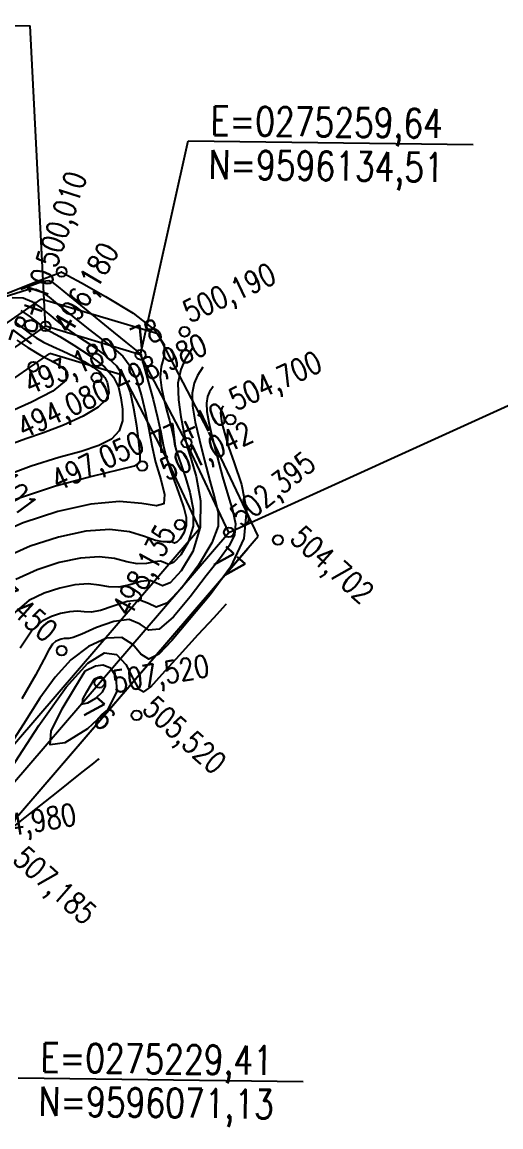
# Model space of a CAD drawing. Header units: millimetres. Extents: x 276147 to 291056, y 9594849 to 9609891.
# Drawn here: x 283532.8 to 283581.1, y 9603710.6 to 9603822 of the extents above; entities that cross this region are included whole.
import ezdxf
from ezdxf.enums import TextEntityAlignment as Align

# ---------------------------------------------------------------- set-up
doc = ezdxf.new("R2010")
doc.units = ezdxf.units.MM
doc.header["$LTSCALE"] = 10
doc.linetypes.add('CONTINUO', pattern=[0])
for name, color, linetype in [('Curvas mestras', 30, 'Continuous'), ('Curvas simples', 9, 'Continuous'), ('LINHA02', 8, 'Continuous'), ('TEXTO-PAPEL', 7, 'Continuous'), ('TEXTO02', 3, 'Continuous'), ('Top_malha_coord', 8, 'Continuous')]:
    doc.layers.add(name, color=color, linetype=linetype)
doc.styles.add('ROMANS', font='romans.shx', dxfattribs={"width": 0.8, "height": 4})

# ---------------------------------------------------------------- blocks, each defined once
blk = doc.blocks.new('Curvas')
at = {"layer": 'Curvas mestras', "linetype": 'CONTINUO'}
for points in [[(275243.489222, 9596139.656476, 500), (275249.251283, 9596141.910563, 500), (275251.376045, 9596142.741085, 500), (275251.682124, 9596142.859307, 500), (275251.685492, 9596142.857638, 500), (275251.691519, 9596142.85307, 500), (275251.702929, 9596142.84374, 500), (275251.792746, 9596142.789846, 500), (275252.315207, 9596142.499835, 500), (275253.694847, 9596141.744218, 500), (275256.129451, 9596140.390137, 500), (275258.909798, 9596138.691273, 500), (275261.099912, 9596136.997937, 500), (275262.021856, 9596135.581695, 500), (275262.029843, 9596134.399119, 500), (275261.736122, 9596133.328033, 500), (275261.635558, 9596132.265475, 500), (275261.753467, 9596131.185346, 500), (275261.997778, 9596130.080764, 500), (275262.284962, 9596128.959486, 500), (275262.565649, 9596127.887842, 500), (275262.799009, 9596126.946803, 500), (275262.960447, 9596126.18742, 500), (275263.090306, 9596125.541068, 500), (275263.245166, 9596124.909199, 500), (275263.472635, 9596124.194034, 500), (275263.784445, 9596123.300861, 500), (275264.183362, 9596122.135734, 500), (275264.635827, 9596120.647666, 500), (275264.963009, 9596118.957508, 500), (275264.949754, 9596117.22907, 500), (275264.464654, 9596115.630156, 500), (275263.711275, 9596114.344546, 500), (275262.976927, 9596113.560014, 500), (275262.471274, 9596113.376422, 500), (275262.093384, 9596113.541988, 500), (275261.664679, 9596113.717017, 500), (275261.044242, 9596113.655794, 500), (275260.241789, 9596113.488518, 500), (275259.304696, 9596113.439366, 500), (275258.255075, 9596113.655273, 500), (275257.013985, 9596113.974198, 500), (275255.477222, 9596114.156858, 500), (275253.584729, 9596114.013973, 500), (275251.453035, 9596113.556263, 500), (275249.24282, 9596112.844455, 500), (275247.081349, 9596111.866339, 500)], [(275246.992021, 9596137.83763, 495), (275247.768967, 9596137.22678, 495), (275248.447537, 9596136.686629, 495), (275249.116953, 9596136.214268, 495), (275249.877286, 9596135.774996, 495), (275250.799528, 9596135.336725, 495), (275251.838367, 9596134.877819, 495), (275252.919415, 9596134.379258, 495), (275253.965671, 9596133.831771, 495), (275254.889684, 9596133.265108, 495), (275255.601393, 9596132.718771, 495), (275256.041689, 9596132.218701, 495), (275256.275272, 9596131.736588, 495), (275256.397797, 9596131.230564, 495), (275256.443202, 9596130.661497, 495), (275256.198564, 9596130.001212, 495), (275255.389244, 9596129.224273, 495), (275253.853944, 9596128.331414, 495), (275251.884726, 9596127.428048, 495), (275249.886995, 9596126.645756, 495), (275248.107924, 9596126.035405, 495), (275246.161774, 9596125.324985, 495)], [(275246.604332, 9596092.86251, 505), (275249.391154, 9596097.154836, 505), (275252.141575, 9596100.995965, 505), (275254.347273, 9596103.432923, 505), (275256.006562, 9596104.461723, 505), (275257.244417, 9596104.315627, 505), (275258.177558, 9596103.290224, 505), (275258.889685, 9596101.930415, 505), (275259.456248, 9596100.843428, 505), (275259.982698, 9596100.526201, 505), (275260.694508, 9596101.0345, 505), (275261.847156, 9596102.313802, 505), (275263.568507, 9596104.228471, 505), (275265.475991, 9596106.318421, 505), (275267.059425, 9596108.042453, 505), (275267.940003, 9596108.999964, 505), (275268.264426, 9596109.352732, 505), (275268.310773, 9596109.403127, 505)]]:
    blk.add_polyline3d(points, dxfattribs=at)
at = {"layer": 'Curvas simples', "linetype": 'CONTINUO'}
for points in [[(275245.918761, 9596140.343836, 498), (275248.261324, 9596141.09813, 498), (275249.107004, 9596141.12064, 498), (275249.716401, 9596140.840545, 498), (275250.45577, 9596140.309432, 498), (275251.467778, 9596139.484491, 498), (275252.829785, 9596138.367296, 498), (275254.35792, 9596137.136959, 498), (275255.803003, 9596136.016975, 498), (275256.970242, 9596135.149923, 498), (275257.882396, 9596134.354711, 498), (275258.61661, 9596133.369326, 498), (275259.236599, 9596132.006008, 498), (275259.752352, 9596130.373987, 498), (275260.160426, 9596128.656744, 498), (275260.474633, 9596126.995003, 498), (275260.777802, 9596125.358464, 498), (275261.170016, 9596123.674072, 498), (275261.682244, 9596121.938051, 498), (275262.069014, 9596120.423735, 498), (275262.015737, 9596119.473736, 498), (275261.262303, 9596119.292777, 498), (275259.766506, 9596119.534026, 498), (275257.540614, 9596119.712757, 498), (275254.641942, 9596119.438466, 498), (275251.307981, 9596118.697523, 498), (275247.821267, 9596117.570515, 498), (275244.441425, 9596116.10598, 498)], [(275247.585022, 9596141.1272, 499), (275249.818684, 9596141.919607, 499), (275250.394564, 9596141.989973, 499), (275250.734666, 9596141.821448, 499), (275251.343405, 9596141.360103, 499), (275252.495794, 9596140.417739, 499), (275254.326127, 9596138.915594, 499), (275256.405797, 9596137.212651, 499), (275258.165476, 9596135.777325, 499), (275259.178468, 9596134.959462, 499), (275259.588605, 9596134.634614, 499), (275259.682351, 9596134.559763, 499), (275259.700429, 9596134.531994, 499), (275259.700585, 9596134.508806, 499), (275259.694826, 9596134.487805, 499), (275259.70465, 9596134.425075, 499), (275259.789532, 9596134.110628, 499), (275260.018443, 9596133.292956, 499), (275260.427424, 9596131.827434, 499), (275260.920817, 9596129.996965, 499), (275261.370036, 9596128.191335, 499), (275261.686404, 9596126.703179, 499), (275261.940888, 9596125.436526, 499), (275262.244365, 9596124.198257, 499), (275262.674117, 9596122.848868, 499), (275263.173053, 9596121.463322, 499), (275263.650486, 9596120.170199, 499), (275264.022761, 9596119.067607, 499), (275264.234348, 9596118.131757, 499), (275264.236749, 9596117.308389, 499), (275264.011756, 9596116.566802, 499), (275263.662334, 9596115.970527, 499), (275263.321738, 9596115.606655, 499), (275263.087213, 9596115.521504, 499), (275262.911945, 9596115.598295, 499), (275262.713109, 9596115.679474, 499), (275262.40822, 9596115.660228, 499), (275261.916159, 9596115.646687, 499), (275261.156144, 9596115.797723, 499), (275260.05158, 9596116.200845, 499), (275258.5426, 9596116.65813, 499), (275256.573519, 9596116.900296, 499), (275254.132476, 9596116.715994, 499), (275251.382901, 9596116.125615, 499), (275248.532044, 9596115.207485, 499), (275245.761387, 9596113.986159, 499)], [(275246.703963, 9596140.276652, 497), (275247.819443, 9596140.251307, 497), (275248.696759, 9596139.86077, 497), (275249.557124, 9596139.267788, 497), (275250.402601, 9596138.581708, 497), (275251.251204, 9596137.886874, 497), (275252.184768, 9596137.167624, 497), (275253.301078, 9596136.383289, 497), (275254.642448, 9596135.498707, 497), (275256.029294, 9596134.500727, 497), (275257.226563, 9596133.381701, 497), (275258.059247, 9596132.130804, 497), (275258.592544, 9596130.724516, 497), (275258.951702, 9596129.136138, 497), (275259.238254, 9596127.39161, 497), (275259.458871, 9596125.727416, 497), (275259.596509, 9596124.432676, 497), (275259.565306, 9596123.694365, 497), (275259.004123, 9596123.290869, 497), (275257.483003, 9596122.89843, 497), (275254.727424, 9596122.244088, 497), (275251.084608, 9596121.25807, 497), (275247.057213, 9596119.921403, 497)], [(275247.587633, 9596138.956307, 496), (275248.541355, 9596138.325774, 496), (275249.260652, 9596137.747666, 496), (275249.689682, 9596137.391884, 496), (275249.911725, 9596137.219108, 496), (275250.04484, 9596137.137711, 496), (275250.222386, 9596137.048906, 496), (275250.638903, 9596136.825252, 496), (275251.504233, 9596136.332147, 496), (275252.921591, 9596135.486804, 496), (275254.567707, 9596134.413712, 496), (275256.01269, 9596133.289175, 496), (275256.931568, 9596132.245549, 496), (275257.419045, 9596131.239401, 496), (275257.67475, 9596130.183351, 496), (275257.840728, 9596129.026553, 496), (275257.828717, 9596127.864314, 496), (275257.492877, 9596126.828475, 496), (275256.709625, 9596126.012889, 496), (275255.444425, 9596125.359458, 496), (275253.684999, 9596124.772093, 496), (275251.417674, 9596124.139746, 496), (275248.623191, 9596123.291528, 496), (275245.280895, 9596122.041588, 496)], [(275247.200681, 9596135.983202, 494), (275248.284496, 9596135.224049, 494), (275249.582542, 9596134.461626, 494), (275251.03241, 9596133.709771, 494), (275252.106798, 9596132.904915, 494), (275252.162179, 9596131.964138, 494), (275250.808993, 9596130.853935, 494), (275248.673535, 9596129.738466, 494), (275246.636067, 9596128.831304, 494)], [(275264.917091, 9596135.236557, 501), (275264.148859, 9596134.053846, 501), (275263.697526, 9596133.028855, 501), (275263.421733, 9596131.644512, 501), (275263.461078, 9596129.95069, 501), (275263.704228, 9596128.240667, 501), (275263.977114, 9596126.868572, 501), (275264.142501, 9596126.091538, 501), (275264.210482, 9596125.778719, 501), (275264.227983, 9596125.70227, 501), (275264.23449, 9596125.671662, 501), (275264.239724, 9596125.645609, 501), (275264.245966, 9596125.62014, 501), (275264.271152, 9596125.5392, 501), (275264.395838, 9596125.1384, 501), (275264.716238, 9596124.101268, 501), (275265.248893, 9596122.227725, 501), (275265.691669, 9596119.783259, 501), (275265.662759, 9596117.149751, 501), (275264.917551, 9596114.693511, 501), (275263.760216, 9596112.718566, 501), (275262.632116, 9596111.513373, 501), (275261.855334, 9596111.23134, 501), (275261.274822, 9596111.485681, 501), (275260.61625, 9596111.754559, 501), (275259.680265, 9596111.65136, 501), (275258.56742, 9596111.330348, 501), (275257.453248, 9596111.081009, 501), (275256.45857, 9596111.1097, 501), (275255.485371, 9596111.290265, 501), (275254.380926, 9596111.413421, 501), (275253.036981, 9596111.311952, 501), (275251.52317, 9596110.986912, 501), (275249.953597, 9596110.481424, 501), (275248.401312, 9596109.746518, 501), (275246.775139, 9596108.364846, 501)], [(275265.944364, 9596133.271812, 502), (275265.383958, 9596132.40782, 502), (275265.05598, 9596131.653323, 502), (275264.85845, 9596130.625403, 502), (275264.905163, 9596129.315028, 502), (275265.169788, 9596127.731477, 502), (275265.590964, 9596125.888605, 502), (275266.105626, 9596123.839002, 502), (275266.643895, 9596121.790204, 502), (275267.134189, 9596119.988479, 502), (275267.476849, 9596118.569751, 502), (275267.45991, 9596117.228564, 502), (275266.843327, 9596115.549115, 502), (275265.508986, 9596113.306105, 502), (275263.826474, 9596111.036241, 502), (275262.287305, 9596109.466732, 502), (275261.239395, 9596109.086259, 502), (275260.456261, 9596109.429374, 502), (275259.567821, 9596109.792102, 502), (275258.316287, 9596109.646926, 502), (275256.893051, 9596109.172178, 502), (275255.6018, 9596108.722652, 502), (275254.662065, 9596108.564127, 502), (275253.956757, 9596108.606333, 502), (275253.28463, 9596108.669984, 502), (275252.489234, 9596108.609931, 502), (275251.593305, 9596108.41756, 502), (275250.664374, 9596108.118394, 502), (275249.738771, 9596107.667393, 502), (275248.728017, 9596106.737272, 502), (275247.512432, 9596104.930185, 502)], [(275266.971636, 9596131.307067, 503), (275266.618788, 9596130.763072, 503), (275266.412283, 9596130.288018, 503), (275266.287913, 9596129.640809, 503), (275266.322068, 9596128.797935, 503), (275266.521892, 9596127.676121, 503), (275266.87721, 9596126.17715, 503), (275267.367223, 9596124.271, 503), (275267.928611, 9596122.200424, 503), (275268.487425, 9596120.276368, 503), (275268.959431, 9596118.731399, 503), (275269.219252, 9596117.484552, 503), (275269.131223, 9596116.376484, 503), (275268.591143, 9596115.245014, 503), (275267.620646, 9596113.916619, 503), (275266.272829, 9596112.214942, 503), (275264.638892, 9596110.102021, 503), (275262.962453, 9596108.093479, 503), (275261.525236, 9596106.843337, 503), (275260.499824, 9596106.770287, 503), (275259.622246, 9596107.351706, 503), (275258.519392, 9596107.829644, 503), (275256.952309, 9596107.642492, 503), (275255.218682, 9596107.014009, 503), (275253.750352, 9596106.364295, 503), (275252.865561, 9596106.018555, 503), (275252.428143, 9596105.9224, 503), (275252.188333, 9596105.926547, 503), (275251.941486, 9596105.907909, 503), (275251.663439, 9596105.848208, 503), (275251.37515, 9596105.755364, 503), (275251.087894, 9596105.615398, 503), (275250.774212, 9596105.32674, 503), (275250.396962, 9596104.76592, 503), (275249.889051, 9596103.794724, 503), (275249.063583, 9596102.215962, 503), (275247.703715, 9596099.817697, 503)], [(275267.998909, 9596129.342322, 504), (275267.853619, 9596129.118324, 504), (275267.768587, 9596128.922713, 504), (275267.717376, 9596128.656216, 504), (275267.73144, 9596128.30915, 504), (275267.81372, 9596127.847226, 504), (275267.960028, 9596127.230003, 504), (275268.17915, 9596126.401086, 504), (275268.531773, 9596125.240274, 504), (275269.091559, 9596123.611413, 504), (275269.833031, 9596121.431579, 504), (275270.334151, 9596118.830756, 504), (275270.073742, 9596115.99216, 504), (275268.717075, 9596113.095694, 504), (275266.675218, 9596110.308022, 504), (275264.545687, 9596107.7925, 504), (275262.81061, 9596105.724743, 504), (275261.490564, 9596104.3294, 504), (275260.490742, 9596103.843383, 504), (275259.690336, 9596104.348142, 504), (275258.864552, 9596105.303292, 504), (275257.762599, 9596106.012989, 504), (275256.220239, 9596105.931111, 504), (275254.41945, 9596105.11043, 504), (275252.628765, 9596103.753441, 504), (275251.037199, 9596102.018289, 504), (275249.515699, 9596099.885731, 504), (275247.855694, 9596097.292175, 504), (275245.902108, 9596094.24291, 504)], [(275244.696413, 9596085.265315, 506), (275248.039161, 9596087.874686, 506), (275251.186757, 9596090.366325, 506), (275253.609104, 9596092.297795, 506), (275254.934194, 9596093.356101, 506), (275255.422385, 9596093.746002, 506), (275255.492126, 9596093.801703, 506)]]:
    blk.add_polyline3d(points, dxfattribs=at)
for points in [[(275254.086486, 9596102.662025, 506), (275255.127171, 9596103.146273, 506), (275255.869534, 9596103.265152, 506), (275256.623852, 9596102.957559, 506), (275257.200566, 9596102.012892, 506), (275257.236561, 9596100.535361, 506), (275256.325334, 9596098.707875, 506), (275254.308503, 9596096.79619, 506), (275252.020155, 9596095.397437, 506), (275250.542501, 9596095.191589, 506), (275250.632815, 9596096.57779, 506), (275251.748642, 9596098.831846, 506), (275253.022597, 9596100.948732, 506), (275253.77126, 9596102.154382, 506), (275254.047083, 9596102.598569, 506), (275254.086486, 9596102.662025, 506)], [(275255.024324, 9596101.865956, 507), (275255.380348, 9596102.03162, 507), (275255.634314, 9596102.072289, 507), (275255.89237, 9596101.96706, 507), (275256.089667, 9596101.643884, 507), (275256.101981, 9596101.138413, 507), (275255.790246, 9596100.51322, 507), (275255.100277, 9596099.859223, 507), (275254.317422, 9596099.380702, 507), (275253.811908, 9596099.310281, 507), (275253.842805, 9596099.784507, 507), (275254.224535, 9596100.555631, 507), (275254.660362, 9596101.279829, 507), (275254.916484, 9596101.692289, 507), (275255.010844, 9596101.844247, 507), (275255.024324, 9596101.865956, 507)]]:
    blk.add_polyline3d(points, close=True, dxfattribs=at)
blk = doc.blocks.new('est 1')
at = {"layer": 'LINHA02'}
for p, q in [((267842.22, 9592946.62), (267870.92, 9592946.26)), ((267872.46, 9592915.97), (267870.92, 9592946.26)), ((267882.03, 9592913.1), (267886.84, 9592934.64)), ((267886.84, 9592934.64), (267915.55, 9592934.28)), ((267890.94, 9592895.2), (267920.92, 9592908.84)), ((267869.71, 9592840.22), (267898.42, 9592839.86))]:
    blk.add_line(p, q, dxfattribs=at)
at = {"layer": 'TEXTO-PAPEL', "color": 7, "linetype": 'Continuous'}
for p, q in [((267864.24, 9592910.27), (267872.46, 9592915.97)), ((267882.03, 9592913.1), (267872.46, 9592915.97)), ((267886.67, 9592904.24), (267882.03, 9592913.1)), ((267890.94, 9592895.2), (267886.67, 9592904.24)), ((267851.8, 9592849.72), (267890.94, 9592895.2)), ((267853.7, 9592848.09), (267892.84, 9592893.57))]:
    blk.add_line(p, q, dxfattribs=at)
for centre in [(267874.08, 9592921.46), (267872.46, 9592915.97), (267886.47, 9592915.42), (267882.03, 9592913.1), (267871.23, 9592911.89), (267877.6, 9592910.79), (267891.1, 9592906.56), (267886.67, 9592904.24), (267882.2, 9592901.89), (267886, 9592895.97), (267890.94, 9592895.2), (267895.88, 9592894.43), (267874.08, 9592883.28), (267877.89, 9592880.04), (267881.63, 9592876.76)]:
    blk.add_circle(centre, 0.5, dxfattribs=at)
at = {"layer": 'Top_malha_coord', "color": 6}
for p, q in [((267863.11, 9592912.52), (267872.02, 9592918.71)), ((267883.76, 9592915.19), (267872.02, 9592918.71)), ((267888.88, 9592905.4), (267883.76, 9592915.19)), ((267865.38, 9592908.01), (267872.89, 9592913.23)), ((267880.31, 9592911.01), (267872.89, 9592913.23)), ((267884.45, 9592903.08), (267880.31, 9592911.01)), ((267893.9, 9592894.8), (267888.93, 9592905.31)), ((267887.99, 9592895.6), (267884.41, 9592903.17)), ((267850.36, 9592851.88), (267887.99, 9592895.6)), ((267853.25, 9592847.57), (267893.9, 9592894.8))]:
    blk.add_line(p, q, dxfattribs=at)
blk.add_blockref('Curvas', (-7377.62, -3221.41), dxfattribs=at)
at = {"style": 'ROMANS', "width": 0.8}
for s, p in [('E=0275259,64', (267889.13, 9592938.14)), ('N=9596134,51', (267888.92, 9592933.73)), ('E=0275229,41', (267872, 9592843.73)), ('N=9596071,13', (267871.79, 9592839.32))]:
    blk.add_text(s, height=2.9046, rotation=359.2617, dxfattribs=at).set_placement(p, align=Align.TOP_LEFT)
at = {"layer": 'TEXTO02', "style": 'ROMANS', "width": 0.8}
for s, rotation, p in [('500,010', 71.5469, (267871.45, 9592922.45)), ('496,180', 59.8147, (267873.09, 9592916.16)), ('78+10', 71.5469, (267868.77, 9592914.38)), ('500,190', 24.9581, (267886.04, 9592918.28)), ('78', 24.9581, (267880.75, 9592915.54)), ('493,180', 23.36, (267870.04, 9592911.05)), ('498,980', 24.5212, (267879.11, 9592911.24)), ('504,700', 24.9581, (267890.68, 9592909.42)), ('494,080', 24.9581, (267869.34, 9592906.61)), ('77+10', 24.9581, (267882.73, 9592905)), ('501,042', 24.5212, (267883.74, 9592902.38)), ('494,101', 306.1675, (267865.99, 9592905.9)), ('497,050', 24.9581, (267872.78, 9592901.32)), ('502,395', 38.805, (267890.82, 9592897.36)), ('498,135', 61.4395, (267879.05, 9592887.6)), ('504,702', 318.1648, (267898.43, 9592896.05)), ('77', 318.1648, (267890.48, 9592893.91)), ('503,450', 318.1648, (267866.53, 9592892.21)), ('507,520', 9.9254, (267879.03, 9592881.2)), ('76', 318.1648, (267877.43, 9592878.76)), ('505,520', 318.1648, (267883.54, 9592878.89)), ('504,980', 9.9254, (267865.62, 9592866.23)), ('507,185', 318.1648, (267870.49, 9592863.73))]:
    blk.add_text(s, height=2.207, rotation=rotation, dxfattribs=at).set_placement(p, align=Align.TOP_LEFT)

msp = doc.modelspace()

# ---------------------------------------------------------------- block references
at = {"layer": 'Top_malha_coord', "color": 7}
msp.add_blockref('est 1', (15662.71, 10875.35), dxfattribs=at)

doc.saveas('drawing.dxf')
